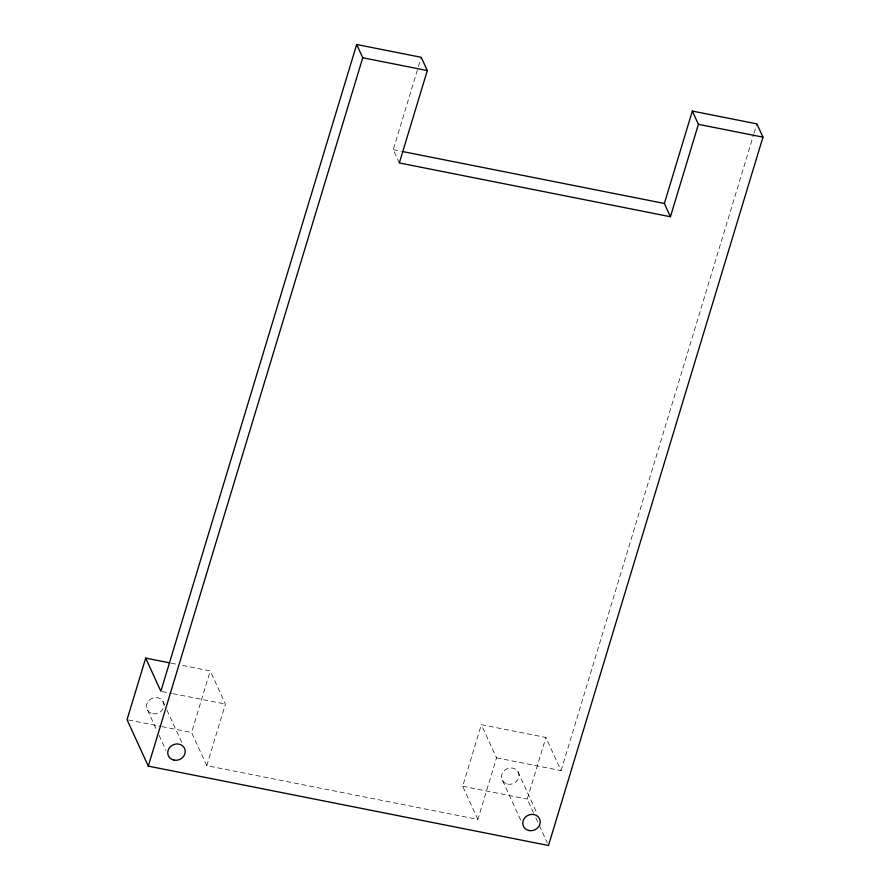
<?xml version="1.0" encoding="UTF-8"?>
<svg xmlns="http://www.w3.org/2000/svg" width="890" height="890" viewBox="0 0 890 890"><rect width="100%" height="100%" fill="white"/><g stroke="black" fill="none" stroke-linecap="round" stroke-linejoin="round"><path stroke-width="0.67" stroke-dasharray="4.45 3.34" d="M496.531 757.835L561.078 770.64L545.893 737.476L481.345 724.671L496.531 757.835L477.874 819.434L206.769 765.656L191.595 732.492L210.24 670.904L181.994 665.297M206.769 765.656L225.426 704.068L210.24 670.904M399.332 162.959L393.258 149.698L418.033 67.862M418.434 66.539L421.226 57.305M477.874 819.434L462.7 786.27L481.345 724.671M533.566 812.87L527.247 799.075L545.893 737.476M561.078 770.64L753.663 134.524M754.064 133.189L756.889 123.877M393.258 149.698L401.435 151.322M171.236 663.161L176.62 664.229M162.214 691.53L171.625 693.399M172.971 693.666L225.426 704.068M128.383 719.954L160.656 726.362M162.002 726.629L191.595 732.492M462.7 786.27L527.247 799.075M517.891 771.63L536.848 813.037M535.858 817.899L538.739 824.173M539.307 825.419L547.35 842.986M502.594 780.597L520.984 820.747M162.87 701.209L164.594 704.969M166.897 709.998L181.838 742.616M147.584 710.176L156.773 730.256M159.065 735.274L165.963 750.337M152.802 713.702A8.878 8.021 -24.6 0 0 163.704 703.133A8.878 8.021 -24.6 0 0 149.175 700.252A8.878 8.021 -24.6 0 0 152.802 713.702M507.823 784.123A8.878 8.021 -24.6 0 0 518.725 773.544A8.878 8.021 -24.6 0 0 504.196 770.662A8.878 8.021 -24.6 0 0 507.823 784.123"/><path stroke-width="1.33" d="M145.693 658.099L127.036 719.687L148.296 766.123L548.496 845.5L762.964 137.149L756.889 123.877L692.342 111.072L664.363 203.465L670.437 216.737L399.332 162.959L427.3 70.566L421.226 57.305L356.679 44.5L160.868 691.263L145.693 658.099L169.89 662.894M148.296 766.123L362.753 57.761L356.679 44.5M670.437 216.737L698.405 124.344L692.342 111.072M362.753 57.761L427.3 70.566M698.405 124.344L762.964 137.149M402.792 151.589L664.363 203.465M174.062 760.127A8.878 8.021 -24.6 0 0 184.964 749.558A8.878 8.021 -24.6 0 0 170.424 746.677A8.878 8.021 -24.6 0 0 174.062 760.127M529.083 830.548A8.878 8.021 -24.6 0 0 539.985 819.979A8.878 8.021 -24.6 0 0 525.445 817.098A8.878 8.021 -24.6 0 0 529.083 830.548"/></g></svg>
